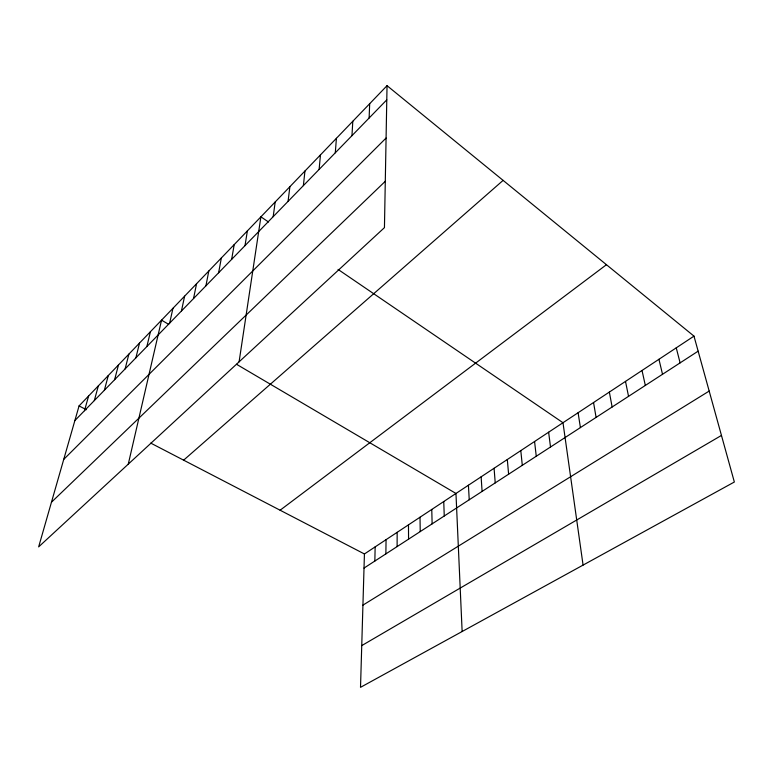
<?xml version="1.0" encoding="UTF-8"?>
<svg xmlns="http://www.w3.org/2000/svg" width="773" height="773" viewBox="0 0 773 773"><rect width="100%" height="100%" fill="white"/><g stroke="black" fill="none" stroke-linecap="round" stroke-linejoin="round"><path stroke-width="1.16" d="M397.109 546.598L397.167 532.336M385.872 553.893L386.056 539.68M387.041 85.668L384.442 227.639L38.65 546.888L79.068 405.922L387.041 85.668L693.98 336.129L734.35 482.014L360.518 687.332L364.431 553.97L693.98 336.129M374.847 561.053L375.147 546.888M369.117 118.027L369.678 103.727M351.966 135.662L352.797 121.274M335.298 152.793L336.41 138.319M319.114 169.442L320.466 154.9M303.374 185.626L304.958 171.017M288.068 201.367L289.885 186.699M273.178 216.672L275.198 201.966M239.089 361.832L260.907 216.827L268.492 221.996M244.993 245.659L247.389 230.885M231.639 259.39L234.209 244.597M218.614 272.772L221.349 257.96M205.918 285.826L208.807 271.004M193.53 298.571L196.564 283.73M181.442 310.997L184.621 296.156M169.645 323.133L172.949 308.292M128.279 464.138L161.547 320.148L168.717 324.37M146.87 346.555L150.416 331.733M135.874 357.86L139.527 343.048M125.129 368.905L128.888 354.111M114.617 379.707L118.482 364.933M104.355 390.268L108.307 375.514M94.306 400.598L98.345 385.872M84.479 410.705L88.605 395.998M74.865 420.589L386.78 99.862M63.734 459.394L386.085 138.038M51.453 502.228L385.292 181.288M183.636 460.167L503.107 180.38M280.106 510.219L606.447 264.704M364.015 568.078L698.135 351.164M362.933 605.133L709.179 391.07M361.745 645.61L721.46 435.431M79.068 405.922L86.383 409.709M150.745 443.103L364.431 553.97M236.548 364.296L455.964 493.464L462.138 631.522M338.062 269.419L562.986 422.725L583.074 565.102M676.249 347.85L680.114 362.866M658.944 359.29L662.519 374.287M642.025 370.47L645.329 385.447M625.502 381.398L628.536 396.346M609.346 392.075L612.129 407.004M593.548 402.52L596.089 417.41M578.098 412.734L580.407 427.595M548.627 432.213L550.511 447.007M534.568 441.509L536.259 456.263M520.799 450.611L522.297 465.327M507.31 459.529L508.615 474.207M494.082 468.264L495.222 482.903M481.125 476.835L482.091 491.425M468.428 485.231L469.23 499.773M443.75 501.532L444.253 515.997M431.769 509.455L432.126 523.862M420.019 517.224L420.232 531.592M408.482 524.848L408.559 539.168"/></g></svg>
